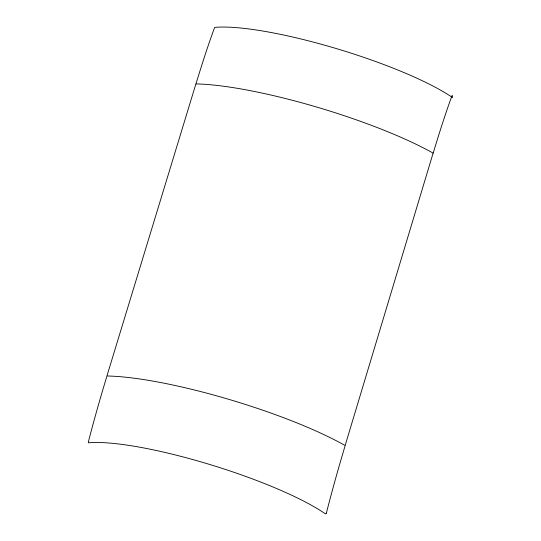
<?xml version="1.0" encoding="UTF-8"?>
<svg xmlns="http://www.w3.org/2000/svg" width="541" height="541" viewBox="0 0 541 541"><rect width="100%" height="100%" fill="white"/><g stroke="black" fill="none" stroke-linecap="round" stroke-linejoin="round"><path stroke-width="0.81" d="M345.28 445.027L433.111 153.13M107.064 375.522L195.876 83.997M451.776 97.055L451.559 96.907A139.903 26.164 17 0 0 332.735 47.507A139.903 26.164 17 0 0 214.682 27.408A92.18 4.795 -73.6 0 0 195.95 83.916A154.591 28.937 16.9 0 1 433.179 153.157A93.208 4.808 -73.8 0 1 451.566 96.913L452.188 95.23L452.634 97.651M326.385 513.132L325.554 513.95A139.592 26.076 17.3 0 0 207.264 463.732A139.592 26.076 17.3 0 0 88.406 442.815L88.291 442.227A91.47 4.768 -73.6 0 1 106.962 375.995A154.591 28.937 16.9 0 1 345.185 445.561A92.41 4.761 -73.8 0 0 326.385 513.132"/></g></svg>
